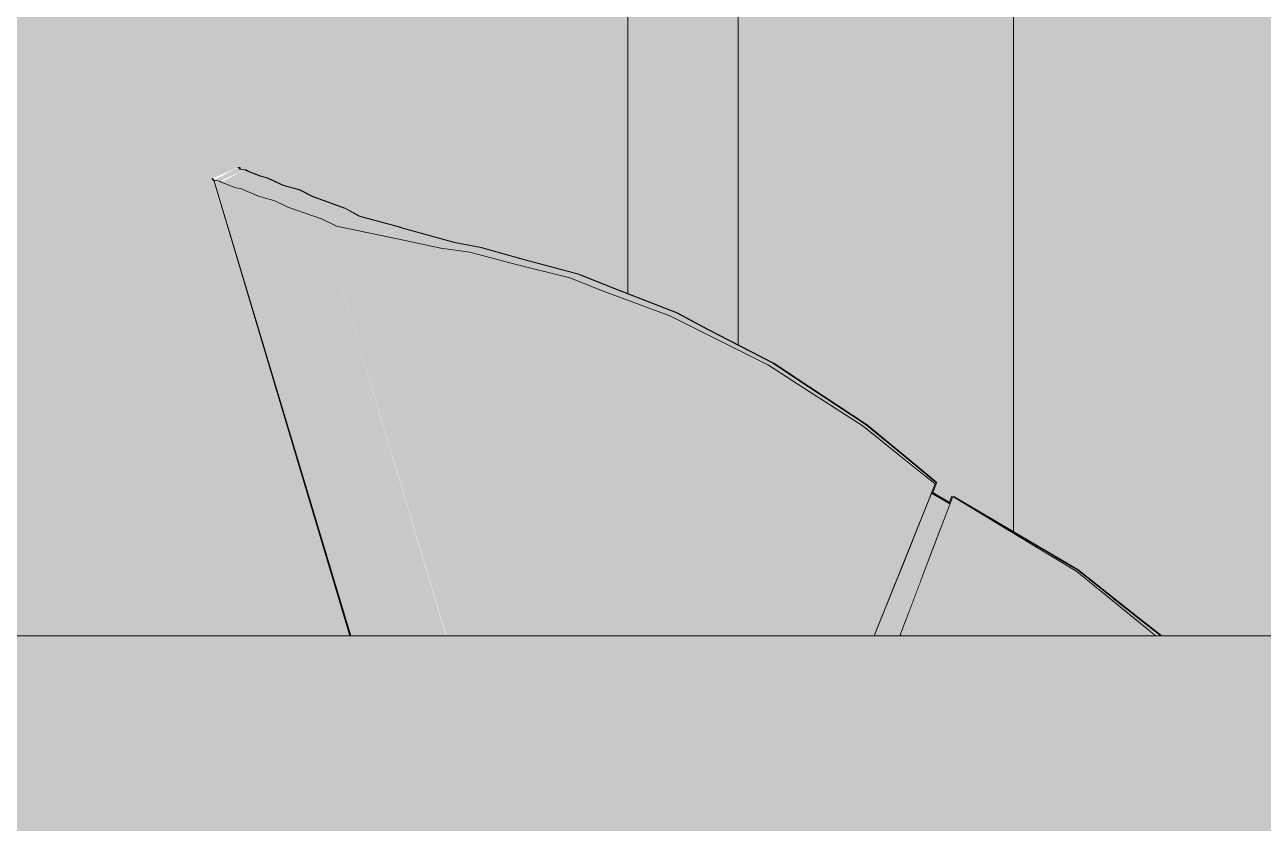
# Model space of a CAD drawing. Header units: centimetres. Extents: x -4381 to 5639, y -3920 to 4826.
# Drawn here: x 26.1433 to 26.5926, y 32.7357 to 33.0253 of the extents above; entities that cross this region are included whole.
import ezdxf
from ezdxf.xclip import XClip

# ---------------------------------------------------------------- set-up
doc = ezdxf.new("R2010")
doc.units = ezdxf.units.CM
doc.header["$MEASUREMENT"] = 0
doc.header["$XCLIPFRAME"] = 0
doc.set_wipeout_variables(frame=1)
doc.linetypes.add('Wipeout_Contour', pattern=[100, 0, -100])
for name, color, linetype in [('01- MOBILIER', 7, 'Continuous'), ('Drawing & Figure', 7, 'Continuous'), ('Structural - Bearing', 7, 'Continuous')]:
    doc.layers.add(name, color=color, linetype=linetype)
for name, color, linetype, lineweight in [('01- MOBILIER_Pen_No__101', 252, 'Continuous', 5), ('01- MOBILIER_Pen_No__18', 9, 'Continuous', 5), ('01- MOBILIER_Pen_No__2', 8, 'Continuous', 5), ('01- MOBILIER_Pen_No__7', 7, 'Continuous', 5), ('Structural - Bearing_Pen_No__7', 7, 'Continuous', 5)]:
    doc.layers.add(name, color=color, linetype=linetype, lineweight=lineweight)
for name, color, linetype, lineweight, true_color in [('01- MOBILIER_Pen_No__102', 7, 'Continuous', 5, 0xcccccc), ('01- MOBILIER_Pen_No__112', 7, 'Continuous', 5, 0xd5aaaa), ('01- MOBILIER_Pen_No__160', 7, 'Continuous', 5, 0xdae3bb), ('01- MOBILIER_Pen_No__178', 7, 'Continuous', 5, 0xbda888), ('01- MOBILIER_Pen_No__180', 7, 'Continuous', 5, 0xe2e3c6), ('01- MOBILIER_Pen_No__184', 7, 'Continuous', 5, 0xc5d295), ('01- MOBILIER_Pen_No__186', 7, 'Continuous', 5, 0xe8e8e8), ('Structural - Bearing_Pen_No__102', 7, 'Continuous', 5, 0xcccccc)]:
    doc.layers.add(name, color=color, linetype=linetype, lineweight=lineweight, true_color=true_color)

# ---------------------------------------------------------------- blocks, each defined once
blk = doc.blocks.new('Drawing_8_8', base_point=(-322.57542, 32.20361))
at = {"color": 254, "linetype": 'Wipeout_Contour', "lineweight": 0, "ltscale": 126.377627}
blk.add_wipeout([(26.22094, 32.97361), (26.21188, 32.96889), (26.22114, 32.97297)], dxfattribs=at).dxf.layer = '01- MOBILIER'
at = {"color": 254, "linetype": 'Wipeout_Contour', "lineweight": 0, "ltscale": 127.05575}
blk.add_wipeout([(26.231, 32.9698), (26.23703, 32.96701), (26.23106, 32.96994)], dxfattribs=at).dxf.layer = '01- MOBILIER'
at = {"color": 254, "linetype": 'Wipeout_Contour', "lineweight": 0, "ltscale": 125.735143}
blk.add_wipeout([(26.25957, 32.95876), (26.24794, 32.96297), (26.25921, 32.95876)], dxfattribs=at).dxf.layer = '01- MOBILIER'
at = {"color": 254, "linetype": 'Wipeout_Contour', "lineweight": 0, "ltscale": 125.848208}
blk.add_wipeout([(26.35671, 32.92984), (26.34444, 32.93479), (26.35635, 32.92984)], dxfattribs=at).dxf.layer = '01- MOBILIER'
at = {"color": 254, "linetype": 'Wipeout_Contour', "lineweight": 0, "ltscale": 125.940348}
blk.add_wipeout([(26.5558, 32.80361), (26.54762, 32.81004), (26.55544, 32.80361)], dxfattribs=at).dxf.layer = '01- MOBILIER'
at = {"layer": '01- MOBILIER', "linetype": 'Continuous', "lineweight": 0, "ltscale": 10, "true_color": 0xffffff}
for points in [[(26.35671, 32.92984), (26.34444, 32.93479), (26.35635, 32.92984)], [(26.5558, 32.80361), (26.54762, 32.81004), (26.55544, 32.80361)]]:
    blk.add_hatch(color=7, dxfattribs=at).paths.add_polyline_path(points)
at = {"layer": '01- MOBILIER_Pen_No__160', "linetype": 'Continuous', "ltscale": 10}
for points in [[(26.22094, 32.97361), (26.21169, 32.96954)], [(26.22094, 32.97361), (26.21188, 32.96889), (26.22114, 32.97297)]]:
    blk.add_hatch(color=256, dxfattribs=at).paths.add_polyline_path(points)
at = {"layer": '01- MOBILIER_Pen_No__180', "linetype": 'Continuous', "ltscale": 10}
for points in [[(26.231, 32.9698), (26.23703, 32.96701), (26.23106, 32.96994)], [(26.25957, 32.95876), (26.24794, 32.96297), (26.25921, 32.95876)]]:
    blk.add_hatch(color=256, dxfattribs=at).paths.add_polyline_path(points)
at = {"color": 254, "linetype": 'Wipeout_Contour', "lineweight": 0, "ltscale": 126.55849}
blk.add_wipeout([(26.22114, 32.97297), (26.21406, 32.96859), (26.22328, 32.97265)], dxfattribs=at).dxf.layer = '01- MOBILIER'
at = {"color": 254, "linetype": 'Wipeout_Contour', "lineweight": 0, "ltscale": 127.072694}
blk.add_wipeout([(26.25964, 32.95866), (26.26449, 32.95581), (26.25972, 32.95882)], dxfattribs=at).dxf.layer = '01- MOBILIER'
at = {"color": 254, "linetype": 'Wipeout_Contour', "lineweight": 0, "ltscale": 127.142749}
blk.add_wipeout([(26.35671, 32.92984), (26.35823, 32.92911), (26.37968, 32.9208)], dxfattribs=at).dxf.layer = '01- MOBILIER'
at = {"color": 254, "linetype": 'Wipeout_Contour', "lineweight": 0, "ltscale": 126.420308}
blk.add_wipeout([(26.54762, 32.81004), (26.5253, 32.82773), (26.53935, 32.81631)], dxfattribs=at).dxf.layer = '01- MOBILIER'
at = {"layer": '01- MOBILIER', "linetype": 'Continuous', "lineweight": 0, "ltscale": 10, "true_color": 0xffffff}
for points in [[(26.35671, 32.92984), (26.35823, 32.92911), (26.37968, 32.9208)], [(26.54762, 32.81004), (26.5253, 32.82773), (26.53935, 32.81631)]]:
    blk.add_hatch(color=7, dxfattribs=at).paths.add_polyline_path(points)
at = {"layer": '01- MOBILIER_Pen_No__160', "linetype": 'Continuous', "ltscale": 10}
blk.add_hatch(color=256, dxfattribs=at).paths.add_polyline_path([(26.22114, 32.97297), (26.21406, 32.96859), (26.22328, 32.97265)])
at = {"layer": '01- MOBILIER_Pen_No__186', "linetype": 'Continuous', "ltscale": 10}
blk.add_hatch(color=256, dxfattribs=at).paths.add_polyline_path([(26.25964, 32.95866), (26.26449, 32.95581), (26.25972, 32.95882)])
at = {"color": 254, "linetype": 'Wipeout_Contour', "lineweight": 0, "ltscale": 126.20903}
blk.add_wipeout([(26.22114, 32.97297), (26.21188, 32.96889), (26.21406, 32.96859)], dxfattribs=at).dxf.layer = '01- MOBILIER'
at = {"color": 254, "linetype": 'Wipeout_Contour', "lineweight": 0, "ltscale": 168.639091}
blk.add_wipeout([(26.39114, 32.91492), (26.38004, 32.9208), (26.38088, 32.92016), (26.39078, 32.91492)], dxfattribs=at).dxf.layer = '01- MOBILIER'
at = {"color": 254, "linetype": 'Wipeout_Contour', "lineweight": 0, "ltscale": 126.487311}
blk.add_wipeout([(26.5253, 32.82773), (26.50887, 32.83736), (26.51833, 32.83161)], dxfattribs=at).dxf.layer = '01- MOBILIER'
at = {"color": 254, "linetype": 'Wipeout_Contour', "lineweight": 0, "ltscale": 125.939449}
blk.add_wipeout([(26.54762, 32.81004), (26.53935, 32.81631), (26.54726, 32.81004)], dxfattribs=at).dxf.layer = '01- MOBILIER'
at = {"layer": '01- MOBILIER', "linetype": 'Continuous', "lineweight": 0, "ltscale": 10, "true_color": 0xffffff}
for points in [[(26.39114, 32.91492), (26.38004, 32.9208), (26.38088, 32.92016), (26.39078, 32.91492)], [(26.54762, 32.81004), (26.53935, 32.81631), (26.54726, 32.81004)]]:
    blk.add_hatch(color=7, dxfattribs=at).paths.add_polyline_path(points)
at = {"layer": '01- MOBILIER_Pen_No__160', "linetype": 'Continuous', "ltscale": 10}
blk.add_hatch(color=256, dxfattribs=at).paths.add_polyline_path([(26.22114, 32.97297), (26.21188, 32.96889), (26.21406, 32.96859)])
at = {"layer": '01- MOBILIER_Pen_No__186', "linetype": 'Continuous', "ltscale": 10}
blk.add_hatch(color=256, dxfattribs=at).paths.add_polyline_path([(26.5253, 32.82773), (26.50887, 32.83736), (26.51833, 32.83161)])
at = {"color": 254, "linetype": 'Wipeout_Contour', "lineweight": 0, "ltscale": 126.433927}
blk.add_wipeout([(26.22328, 32.97265), (26.2145, 32.96819), (26.22371, 32.97225)], dxfattribs=at).dxf.layer = '01- MOBILIER'
at = {"color": 254, "linetype": 'Wipeout_Contour', "lineweight": 0, "ltscale": 127.106688}
blk.add_wipeout([(26.39114, 32.91492), (26.39378, 32.91337), (26.41471, 32.90255)], dxfattribs=at).dxf.layer = '01- MOBILIER'
at = {"color": 254, "linetype": 'Wipeout_Contour', "lineweight": 0, "ltscale": 168.197242}
blk.add_wipeout([(26.50887, 32.83736), (26.48029, 32.85416), (26.49251, 32.84677), (26.50851, 32.83736)], dxfattribs=at).dxf.layer = '01- MOBILIER'
at = {"color": 254, "linetype": 'Wipeout_Contour', "lineweight": 0, "ltscale": 168.727273}
blk.add_wipeout([(26.54726, 32.81004), (26.54735, 32.8087), (26.55442, 32.80361), (26.55544, 32.80361)], dxfattribs=at).dxf.layer = '01- MOBILIER'
at = {"layer": '01- MOBILIER', "linetype": 'Continuous', "lineweight": 0, "ltscale": 10, "true_color": 0xffffff}
for points in [[(26.39114, 32.91492), (26.39378, 32.91337), (26.41471, 32.90255)], [(26.54726, 32.81004), (26.52494, 32.82773)], [(26.54726, 32.81004), (26.54735, 32.8087), (26.55442, 32.80361), (26.55544, 32.80361)], [(26.54735, 32.8087), (26.55365, 32.80361)]]:
    blk.add_hatch(color=7, dxfattribs=at).paths.add_polyline_path(points)
at = {"layer": '01- MOBILIER_Pen_No__160', "linetype": 'Continuous', "ltscale": 10}
for points in [[(26.22328, 32.97265), (26.21406, 32.96859)], [(26.22328, 32.97265), (26.2145, 32.96819), (26.22371, 32.97225)], [(26.48029, 32.85416), (26.49251, 32.84677)]]:
    blk.add_hatch(color=256, dxfattribs=at).paths.add_polyline_path(points)
at = {"layer": '01- MOBILIER_Pen_No__186', "linetype": 'Continuous', "ltscale": 10}
for points in [[(26.47275, 32.85564), (26.47899, 32.85174)], [(26.50887, 32.83736), (26.48029, 32.85416), (26.49251, 32.84677), (26.50851, 32.83736)]]:
    blk.add_hatch(color=256, dxfattribs=at).paths.add_polyline_path(points)
at = {"color": 254, "linetype": 'Wipeout_Contour', "lineweight": 0, "ltscale": 126.570164}
blk.add_wipeout([(26.22371, 32.97225), (26.21992, 32.96618), (26.22904, 32.9702)], dxfattribs=at).dxf.layer = '01- MOBILIER'
at = {"color": 254, "linetype": 'Wipeout_Contour', "lineweight": 0, "ltscale": 168.580411}
blk.add_wipeout([(26.42795, 32.89394), (26.41507, 32.90255), (26.41685, 32.90112), (26.42759, 32.89394)], dxfattribs=at).dxf.layer = '01- MOBILIER'
at = {"color": 254, "linetype": 'Wipeout_Contour', "lineweight": 0, "ltscale": 125.970334}
blk.add_wipeout([(26.54726, 32.81004), (26.525, 32.82691), (26.54735, 32.8087)], dxfattribs=at).dxf.layer = '01- MOBILIER'
at = {"layer": '01- MOBILIER', "linetype": 'Continuous', "lineweight": 0, "ltscale": 10, "true_color": 0xffffff}
for points in [[(26.42795, 32.89394), (26.41507, 32.90255), (26.41685, 32.90112), (26.42759, 32.89394)], [(26.54726, 32.81004), (26.525, 32.82691), (26.54735, 32.8087)]]:
    blk.add_hatch(color=7, dxfattribs=at).paths.add_polyline_path(points)
at = {"layer": '01- MOBILIER_Pen_No__160', "linetype": 'Continuous', "ltscale": 10}
blk.add_hatch(color=256, dxfattribs=at).paths.add_polyline_path([(26.22371, 32.97225), (26.21992, 32.96618), (26.22904, 32.9702)])
at = {"layer": '01- MOBILIER_Pen_No__186', "linetype": 'Continuous', "ltscale": 10}
blk.add_hatch(color=256, dxfattribs=at).paths.add_polyline_path([(26.52494, 32.82773), (26.50851, 32.83736)])
at = {"color": 254, "linetype": 'Wipeout_Contour', "lineweight": 0, "ltscale": 126.193598}
blk.add_wipeout([(26.22371, 32.97225), (26.2145, 32.96819), (26.21992, 32.96618)], dxfattribs=at).dxf.layer = '01- MOBILIER'
at = {"color": 254, "linetype": 'Wipeout_Contour', "lineweight": 0, "ltscale": 126.990287}
blk.add_wipeout([(26.42795, 32.89394), (26.4322, 32.89089), (26.44852, 32.88013)], dxfattribs=at).dxf.layer = '01- MOBILIER'
at = {"color": 254, "linetype": 'Wipeout_Contour', "lineweight": 0, "ltscale": 125.973888}
blk.add_wipeout([(26.52494, 32.82773), (26.50855, 32.83684), (26.525, 32.82691)], dxfattribs=at).dxf.layer = '01- MOBILIER'
at = {"color": 254, "linetype": 'Wipeout_Contour', "lineweight": 0, "ltscale": 125.957646}
blk.add_wipeout([(26.49932, 32.80361), (26.55365, 32.80361), (26.54735, 32.8087)], dxfattribs=at).dxf.layer = '01- MOBILIER'
at = {"layer": '01- MOBILIER', "linetype": 'Continuous', "lineweight": 0, "ltscale": 10, "true_color": 0xffffff}
for points in [[(26.42795, 32.89394), (26.4322, 32.89089), (26.44852, 32.88013)], [(26.52494, 32.82773), (26.50855, 32.83684), (26.525, 32.82691)]]:
    blk.add_hatch(color=7, dxfattribs=at).paths.add_polyline_path(points)
at = {"layer": '01- MOBILIER_Pen_No__160', "linetype": 'Continuous', "ltscale": 10}
blk.add_hatch(color=256, dxfattribs=at).paths.add_polyline_path([(26.22371, 32.97225), (26.2145, 32.96819), (26.21992, 32.96618)])
at = {"layer": '01- MOBILIER_Pen_No__184', "linetype": 'Continuous', "ltscale": 10}
blk.add_hatch(color=256, dxfattribs=at).paths.add_polyline_path([(26.49932, 32.80361), (26.55365, 32.80361), (26.54735, 32.8087)])
at = {"color": 254, "linetype": 'Wipeout_Contour', "lineweight": 0, "ltscale": 126.54614}
blk.add_wipeout([(26.22904, 32.9702), (26.22161, 32.96594), (26.2307, 32.96994)], dxfattribs=at).dxf.layer = '01- MOBILIER'
at = {"color": 254, "linetype": 'Wipeout_Contour', "lineweight": 0, "ltscale": 126.811217}
blk.add_wipeout([(26.44888, 32.88013), (26.45508, 32.87471), (26.46726, 32.86465)], dxfattribs=at).dxf.layer = '01- MOBILIER'
at = {"color": 254, "linetype": 'Wipeout_Contour', "lineweight": 0, "ltscale": 125.921639}
blk.add_wipeout([(26.50851, 32.83736), (26.47993, 32.85416), (26.50855, 32.83684)], dxfattribs=at).dxf.layer = '01- MOBILIER'
at = {"layer": '01- MOBILIER', "linetype": 'Continuous', "lineweight": 0, "ltscale": 10, "true_color": 0xffffff}
blk.add_hatch(color=7, dxfattribs=at).paths.add_polyline_path([(26.44888, 32.88013), (26.45508, 32.87471), (26.46726, 32.86465)])
at = {"layer": '01- MOBILIER_Pen_No__160', "linetype": 'Continuous', "ltscale": 10}
blk.add_hatch(color=256, dxfattribs=at).paths.add_polyline_path([(26.22904, 32.9702), (26.22161, 32.96594), (26.2307, 32.96994)])
at = {"layer": '01- MOBILIER_Pen_No__186', "linetype": 'Continuous', "ltscale": 10}
blk.add_hatch(color=256, dxfattribs=at).paths.add_polyline_path([(26.50851, 32.83736), (26.47993, 32.85416), (26.50855, 32.83684)])
at = {"color": 254, "linetype": 'Wipeout_Contour', "lineweight": 0, "ltscale": 126.239743}
blk.add_wipeout([(26.22904, 32.9702), (26.21992, 32.96618), (26.22161, 32.96594)], dxfattribs=at).dxf.layer = '01- MOBILIER'
at = {"color": 254, "linetype": 'Wipeout_Contour', "lineweight": 0, "ltscale": 125.992578}
blk.add_wipeout([(26.47421, 32.85926), (26.46763, 32.86465), (26.47352, 32.85952)], dxfattribs=at).dxf.layer = '01- MOBILIER'
at = {"layer": '01- MOBILIER_Pen_No__160', "linetype": 'Continuous', "ltscale": 10}
for points in [[(26.22904, 32.9702), (26.21992, 32.96618), (26.22161, 32.96594)], [(26.47239, 32.85564), (26.47399, 32.85872)]]:
    blk.add_hatch(color=256, dxfattribs=at).paths.add_polyline_path(points)
at = {"layer": '01- MOBILIER_Pen_No__186', "linetype": 'Continuous', "ltscale": 10}
blk.add_hatch(color=256, dxfattribs=at).paths.add_polyline_path([(26.47421, 32.85926), (26.46763, 32.86465), (26.47352, 32.85952)])
at = {"color": 254, "linetype": 'Wipeout_Contour', "lineweight": 0, "ltscale": 126.583837}
blk.add_wipeout([(26.2307, 32.96994), (26.22805, 32.96306), (26.23703, 32.96701)], dxfattribs=at).dxf.layer = '01- MOBILIER'
at = {"layer": '01- MOBILIER_Pen_No__180', "linetype": 'Continuous', "ltscale": 10}
blk.add_hatch(color=256, dxfattribs=at).paths.add_polyline_path([(26.2307, 32.96994), (26.22805, 32.96306), (26.23703, 32.96701)])
at = {"color": 254, "linetype": 'Wipeout_Contour', "lineweight": 0, "ltscale": 126.193591}
blk.add_wipeout([(26.2307, 32.96994), (26.22161, 32.96594), (26.22805, 32.96306)], dxfattribs=at).dxf.layer = '01- MOBILIER'
at = {"color": 254, "linetype": 'Wipeout_Contour', "lineweight": 0, "ltscale": 126.660782}
blk.add_wipeout([(26.23703, 32.96701), (26.23396, 32.96146), (26.24284, 32.96537)], dxfattribs=at).dxf.layer = '01- MOBILIER'
at = {"layer": '01- MOBILIER_Pen_No__180', "linetype": 'Continuous', "ltscale": 10}
for points in [[(26.2307, 32.96994), (26.22161, 32.96594), (26.22805, 32.96306)], [(26.23703, 32.96701), (26.23396, 32.96146), (26.24284, 32.96537)]]:
    blk.add_hatch(color=256, dxfattribs=at).paths.add_polyline_path(points)
at = {"color": 254, "linetype": 'Wipeout_Contour', "lineweight": 0, "ltscale": 126.129683}
blk.add_wipeout([(26.23703, 32.96701), (26.22805, 32.96306), (26.23396, 32.96146)], dxfattribs=at).dxf.layer = '01- MOBILIER'
at = {"layer": '01- MOBILIER_Pen_No__180', "linetype": 'Continuous', "ltscale": 10}
blk.add_hatch(color=256, dxfattribs=at).paths.add_polyline_path([(26.23703, 32.96701), (26.22805, 32.96306), (26.23396, 32.96146)])
at = {"color": 254, "linetype": 'Wipeout_Contour', "lineweight": 0, "ltscale": 126.524975}
blk.add_wipeout([(26.24284, 32.96537), (26.23877, 32.95909), (26.24757, 32.96297)], dxfattribs=at).dxf.layer = '01- MOBILIER'
at = {"layer": '01- MOBILIER_Pen_No__180', "linetype": 'Continuous', "ltscale": 10}
blk.add_hatch(color=256, dxfattribs=at).paths.add_polyline_path([(26.24284, 32.96537), (26.23877, 32.95909), (26.24757, 32.96297)])
at = {"color": 254, "linetype": 'Wipeout_Contour', "lineweight": 0, "ltscale": 126.27772}
blk.add_wipeout([(26.24284, 32.96537), (26.23396, 32.96146), (26.23877, 32.95909)], dxfattribs=at).dxf.layer = '01- MOBILIER'
at = {"color": 254, "linetype": 'Wipeout_Contour', "lineweight": 0, "ltscale": 126.542899}
blk.add_wipeout([(26.24757, 32.96297), (26.2506, 32.95497), (26.25921, 32.95876)], dxfattribs=at).dxf.layer = '01- MOBILIER'
at = {"layer": '01- MOBILIER_Pen_No__180', "linetype": 'Continuous', "ltscale": 10}
for points in [[(26.24284, 32.96537), (26.23396, 32.96146), (26.23877, 32.95909)], [(26.24757, 32.96297), (26.2506, 32.95497), (26.25921, 32.95876)]]:
    blk.add_hatch(color=256, dxfattribs=at).paths.add_polyline_path(points)
at = {"color": 254, "linetype": 'Wipeout_Contour', "lineweight": 0, "ltscale": 126.26149}
blk.add_wipeout([(26.24757, 32.96297), (26.23877, 32.95909), (26.2506, 32.95497)], dxfattribs=at).dxf.layer = '01- MOBILIER'
at = {"layer": '01- MOBILIER_Pen_No__180', "linetype": 'Continuous', "ltscale": 10}
blk.add_hatch(color=256, dxfattribs=at).paths.add_polyline_path([(26.24757, 32.96297), (26.23877, 32.95909), (26.2506, 32.95497)])
at = {"color": 254, "linetype": 'Wipeout_Contour', "lineweight": 0, "ltscale": 127.007572}
blk.add_wipeout([(26.2506, 32.95497), (26.29613, 32.80361), (26.25075, 32.95503)], dxfattribs=at).dxf.layer = '01- MOBILIER'
at = {"layer": '01- MOBILIER_Pen_No__180', "linetype": 'Continuous', "ltscale": 10}
blk.add_hatch(color=256, dxfattribs=at).paths.add_polyline_path([(26.2506, 32.95497), (26.29613, 32.80361), (26.25075, 32.95503)])
at = {"color": 254, "linetype": 'Wipeout_Contour', "lineweight": 0, "ltscale": 168.276468}
blk.add_wipeout([(26.21188, 32.96889), (26.2616, 32.80361), (26.26401, 32.80361), (26.2145, 32.96819)], dxfattribs=at).dxf.layer = '01- MOBILIER'
at = {"layer": '01- MOBILIER_Pen_No__178', "linetype": 'Continuous', "ltscale": 10}
blk.add_hatch(color=256, dxfattribs=at).paths.add_polyline_path([(26.21188, 32.96889), (26.2616, 32.80361), (26.26401, 32.80361), (26.2145, 32.96819)])
at = {"color": 254, "linetype": 'Wipeout_Contour', "lineweight": 0, "ltscale": 168.273059}
blk.add_wipeout([(26.21992, 32.96618), (26.2145, 32.96819), (26.26401, 32.80361), (26.26882, 32.80361)], dxfattribs=at).dxf.layer = '01- MOBILIER'
at = {"layer": '01- MOBILIER_Pen_No__178', "linetype": 'Continuous', "ltscale": 10}
blk.add_hatch(color=256, dxfattribs=at).paths.add_polyline_path([(26.21992, 32.96618), (26.2145, 32.96819), (26.26401, 32.80361), (26.26882, 32.80361)])
at = {"color": 254, "linetype": 'Wipeout_Contour', "lineweight": 0, "ltscale": 126.398549}
blk.add_wipeout([(26.21131, 32.96954), (26.21848, 32.97253), (26.22056, 32.97361)], dxfattribs=at).dxf.layer = '01- MOBILIER'
at = {"color": 254, "linetype": 'Wipeout_Contour', "lineweight": 0, "ltscale": 211.08134}
blk.add_wipeout([(26.21992, 32.96618), (26.26882, 32.80361), (26.27601, 32.80361), (26.22805, 32.96306), (26.22161, 32.96594)], dxfattribs=at).dxf.layer = '01- MOBILIER'
at = {"layer": '01- MOBILIER_Pen_No__160', "linetype": 'Continuous', "ltscale": 10}
blk.add_hatch(color=256, dxfattribs=at).paths.add_polyline_path([(26.21131, 32.96954), (26.21848, 32.97253), (26.22056, 32.97361)])
at = {"layer": '01- MOBILIER_Pen_No__178', "linetype": 'Continuous', "ltscale": 10}
blk.add_hatch(color=256, dxfattribs=at).paths.add_polyline_path([(26.21992, 32.96618), (26.26882, 32.80361), (26.27601, 32.80361), (26.22805, 32.96306), (26.22161, 32.96594)])
at = {"color": 254, "linetype": 'Wipeout_Contour', "lineweight": 0, "ltscale": 211.043226}
blk.add_wipeout([(26.22805, 32.96306), (26.27601, 32.80361), (26.28554, 32.80361), (26.23877, 32.95909), (26.23396, 32.96146)], dxfattribs=at).dxf.layer = '01- MOBILIER'
at = {"layer": '01- MOBILIER_Pen_No__178', "linetype": 'Continuous', "ltscale": 10}
blk.add_hatch(color=256, dxfattribs=at).paths.add_polyline_path([(26.22805, 32.96306), (26.27601, 32.80361), (26.28554, 32.80361), (26.23877, 32.95909), (26.23396, 32.96146)])
at = {"color": 254, "linetype": 'Wipeout_Contour', "lineweight": 0, "ltscale": 168.304015}
blk.add_wipeout([(26.2506, 32.95497), (26.23877, 32.95909), (26.28554, 32.80361), (26.29613, 32.80361)], dxfattribs=at).dxf.layer = '01- MOBILIER'
at = {"layer": '01- MOBILIER_Pen_No__101', "linetype": 'Continuous', "ltscale": 10}
blk.add_hatch(color=256, dxfattribs=at).paths.add_polyline_path([(26.2506, 32.95497), (26.23877, 32.95909), (26.28554, 32.80361), (26.29613, 32.80361)])
at = {"color": 254, "linetype": 'Wipeout_Contour', "lineweight": 0, "ltscale": 126.538999}
blk.add_wipeout([(26.25936, 32.95882), (26.25633, 32.95222), (26.26449, 32.95581)], dxfattribs=at).dxf.layer = '01- MOBILIER'
at = {"layer": '01- MOBILIER_Pen_No__186', "linetype": 'Continuous', "ltscale": 10}
blk.add_hatch(color=256, dxfattribs=at).paths.add_polyline_path([(26.25936, 32.95882), (26.25633, 32.95222), (26.26449, 32.95581)])
at = {"color": 254, "linetype": 'Wipeout_Contour', "lineweight": 0, "ltscale": 126.265118}
blk.add_wipeout([(26.25936, 32.95882), (26.25075, 32.95503), (26.25633, 32.95222)], dxfattribs=at).dxf.layer = '01- MOBILIER'
at = {"color": 254, "linetype": 'Wipeout_Contour', "lineweight": 0, "ltscale": 126.34763}
blk.add_wipeout([(26.26449, 32.95581), (26.27255, 32.94889), (26.27927, 32.95185)], dxfattribs=at).dxf.layer = '01- MOBILIER'
at = {"layer": '01- MOBILIER_Pen_No__186', "linetype": 'Continuous', "ltscale": 10}
for points in [[(26.25936, 32.95882), (26.25075, 32.95503), (26.25633, 32.95222)], [(26.26449, 32.95581), (26.27255, 32.94889), (26.27927, 32.95185)]]:
    blk.add_hatch(color=256, dxfattribs=at).paths.add_polyline_path(points)
at = {"color": 254, "linetype": 'Wipeout_Contour', "lineweight": 0, "ltscale": 126.402566}
blk.add_wipeout([(26.26449, 32.95581), (26.25633, 32.95222), (26.27255, 32.94889)], dxfattribs=at).dxf.layer = '01- MOBILIER'
at = {"color": 254, "linetype": 'Wipeout_Contour', "lineweight": 0, "ltscale": 126.123662}
blk.add_wipeout([(26.2794, 32.95179), (26.29424, 32.94424), (26.29904, 32.94635)], dxfattribs=at).dxf.layer = '01- MOBILIER'
at = {"layer": '01- MOBILIER_Pen_No__186', "linetype": 'Continuous', "ltscale": 10}
for points in [[(26.26449, 32.95581), (26.25633, 32.95222), (26.27255, 32.94889)], [(26.2794, 32.95179), (26.29424, 32.94424), (26.29904, 32.94635)]]:
    blk.add_hatch(color=256, dxfattribs=at).paths.add_polyline_path(points)
at = {"color": 254, "linetype": 'Wipeout_Contour', "lineweight": 0, "ltscale": 126.644328}
blk.add_wipeout([(26.2794, 32.95179), (26.27269, 32.94884), (26.29424, 32.94424)], dxfattribs=at).dxf.layer = '01- MOBILIER'
at = {"color": 254, "linetype": 'Wipeout_Contour', "lineweight": 0, "ltscale": 126.400962}
blk.add_wipeout([(26.29904, 32.94635), (26.30475, 32.94285), (26.30859, 32.94455)], dxfattribs=at).dxf.layer = '01- MOBILIER'
at = {"layer": '01- MOBILIER_Pen_No__186', "linetype": 'Continuous', "ltscale": 10}
for points in [[(26.2794, 32.95179), (26.27269, 32.94884), (26.29424, 32.94424)], [(26.29904, 32.94635), (26.30475, 32.94285), (26.30859, 32.94455)]]:
    blk.add_hatch(color=256, dxfattribs=at).paths.add_polyline_path(points)
at = {"color": 254, "linetype": 'Wipeout_Contour', "lineweight": 0, "ltscale": 126.412585}
blk.add_wipeout([(26.29904, 32.94635), (26.29424, 32.94424), (26.30475, 32.94285)], dxfattribs=at).dxf.layer = '01- MOBILIER'
at = {"layer": '01- MOBILIER_Pen_No__186', "linetype": 'Continuous', "ltscale": 10}
blk.add_hatch(color=256, dxfattribs=at).paths.add_polyline_path([(26.29904, 32.94635), (26.29424, 32.94424), (26.30475, 32.94285)])
at = {"color": 254, "linetype": 'Wipeout_Contour', "lineweight": 0, "ltscale": 168.328844}
blk.add_wipeout([(26.25075, 32.95503), (26.2963, 32.80361), (26.30104, 32.80361), (26.25633, 32.95222)], dxfattribs=at).dxf.layer = '01- MOBILIER'
at = {"layer": '01- MOBILIER_Pen_No__101', "linetype": 'Continuous', "ltscale": 10}
blk.add_hatch(color=256, dxfattribs=at).paths.add_polyline_path([(26.25075, 32.95503), (26.2963, 32.80361), (26.30104, 32.80361), (26.25633, 32.95222)])
at = {"color": 254, "linetype": 'Wipeout_Contour', "lineweight": 0, "ltscale": 168.346922}
blk.add_wipeout([(26.25633, 32.95222), (26.30104, 32.80361), (26.31638, 32.80361), (26.27269, 32.94884)], dxfattribs=at).dxf.layer = '01- MOBILIER'
at = {"layer": '01- MOBILIER_Pen_No__178', "linetype": 'Continuous', "ltscale": 10}
blk.add_hatch(color=256, dxfattribs=at).paths.add_polyline_path([(26.2119, 32.96884), (26.26122, 32.80361)])
at = {"layer": '01- MOBILIER_Pen_No__2', "linetype": 'Continuous', "ltscale": 10}
blk.add_hatch(color=256, dxfattribs=at).paths.add_polyline_path([(26.25633, 32.95222), (26.30104, 32.80361), (26.31638, 32.80361), (26.27269, 32.94884)])
at = {"color": 254, "linetype": 'Wipeout_Contour', "lineweight": 0, "ltscale": 168.376806}
blk.add_wipeout([(26.27269, 32.94884), (26.31638, 32.80361), (26.33655, 32.80361), (26.29424, 32.94424)], dxfattribs=at).dxf.layer = '01- MOBILIER'
at = {"layer": '01- MOBILIER_Pen_No__2', "linetype": 'Continuous', "ltscale": 10}
blk.add_hatch(color=256, dxfattribs=at).paths.add_polyline_path([(26.27269, 32.94884), (26.31638, 32.80361), (26.33655, 32.80361), (26.29424, 32.94424)])
at = {"color": 254, "linetype": 'Wipeout_Contour', "lineweight": 0, "ltscale": 168.436438}
blk.add_wipeout([(26.29424, 32.94424), (26.33655, 32.80361), (26.34664, 32.80361), (26.30475, 32.94285)], dxfattribs=at).dxf.layer = '01- MOBILIER'
at = {"layer": '01- MOBILIER_Pen_No__178', "linetype": 'Continuous', "ltscale": 10}
blk.add_hatch(color=256, dxfattribs=at).paths.add_polyline_path([(26.29424, 32.94424), (26.33655, 32.80361), (26.34664, 32.80361), (26.30475, 32.94285)])
at = {"color": 254, "linetype": 'Wipeout_Contour', "lineweight": 0, "ltscale": 126.132116}
blk.add_wipeout([(26.3086, 32.94455), (26.32055, 32.93859), (26.32406, 32.94013)], dxfattribs=at).dxf.layer = '01- MOBILIER'
at = {"layer": '01- MOBILIER', "linetype": 'Continuous', "lineweight": 0, "ltscale": 10, "true_color": 0xffffff}
blk.add_hatch(color=7, dxfattribs=at).paths.add_polyline_path([(26.3086, 32.94455), (26.32055, 32.93859), (26.32406, 32.94013)])
at = {"color": 254, "linetype": 'Wipeout_Contour', "lineweight": 0, "ltscale": 126.809968}
blk.add_wipeout([(26.3086, 32.94455), (26.30476, 32.94286), (26.32055, 32.93859)], dxfattribs=at).dxf.layer = '01- MOBILIER'
at = {"color": 254, "linetype": 'Wipeout_Contour', "lineweight": 0, "ltscale": 126.064958}
blk.add_wipeout([(26.32406, 32.94013), (26.341, 32.93344), (26.34407, 32.93479)], dxfattribs=at).dxf.layer = '01- MOBILIER'
at = {"layer": '01- MOBILIER', "linetype": 'Continuous', "lineweight": 0, "ltscale": 10, "true_color": 0xffffff}
for points in [[(26.3086, 32.94455), (26.30476, 32.94286), (26.32055, 32.93859)], [(26.32406, 32.94013), (26.341, 32.93344), (26.34407, 32.93479)]]:
    blk.add_hatch(color=7, dxfattribs=at).paths.add_polyline_path(points)
at = {"color": 254, "linetype": 'Wipeout_Contour', "lineweight": 0, "ltscale": 126.917236}
blk.add_wipeout([(26.32406, 32.94013), (26.32055, 32.93859), (26.341, 32.93344)], dxfattribs=at).dxf.layer = '01- MOBILIER'
at = {"color": 254, "linetype": 'Wipeout_Contour', "lineweight": 0, "ltscale": 126.1276}
blk.add_wipeout([(26.34407, 32.93479), (26.35352, 32.92859), (26.35635, 32.92984)], dxfattribs=at).dxf.layer = '01- MOBILIER'
at = {"layer": '01- MOBILIER', "linetype": 'Continuous', "lineweight": 0, "ltscale": 10, "true_color": 0xffffff}
for points in [[(26.32406, 32.94013), (26.32055, 32.93859), (26.341, 32.93344)], [(26.34407, 32.93479), (26.35352, 32.92859), (26.35635, 32.92984)]]:
    blk.add_hatch(color=7, dxfattribs=at).paths.add_polyline_path(points)
at = {"color": 254, "linetype": 'Wipeout_Contour', "lineweight": 0, "ltscale": 126.901643}
blk.add_wipeout([(26.34407, 32.93479), (26.341, 32.93344), (26.35352, 32.92859)], dxfattribs=at).dxf.layer = '01- MOBILIER'
at = {"color": 254, "linetype": 'Wipeout_Contour', "lineweight": 0, "ltscale": 125.988713}
blk.add_wipeout([(26.35635, 32.92984), (26.37734, 32.91976), (26.37968, 32.9208)], dxfattribs=at).dxf.layer = '01- MOBILIER'
at = {"layer": '01- MOBILIER', "linetype": 'Continuous', "lineweight": 0, "ltscale": 10, "true_color": 0xffffff}
for points in [[(26.34407, 32.93479), (26.341, 32.93344), (26.35352, 32.92859)], [(26.35635, 32.92984), (26.37734, 32.91976), (26.37968, 32.9208)]]:
    blk.add_hatch(color=7, dxfattribs=at).paths.add_polyline_path(points)
at = {"color": 254, "linetype": 'Wipeout_Contour', "lineweight": 0, "ltscale": 127.07076}
blk.add_wipeout([(26.35635, 32.92984), (26.35352, 32.92859), (26.37734, 32.91976)], dxfattribs=at).dxf.layer = '01- MOBILIER'
at = {"color": 254, "linetype": 'Wipeout_Contour', "lineweight": 0, "ltscale": 126.085523}
blk.add_wipeout([(26.37968, 32.9208), (26.38865, 32.91398), (26.39078, 32.91492)], dxfattribs=at).dxf.layer = '01- MOBILIER'
at = {"layer": '01- MOBILIER', "linetype": 'Continuous', "lineweight": 0, "ltscale": 10, "true_color": 0xffffff}
for points in [[(26.35635, 32.92984), (26.35352, 32.92859), (26.37734, 32.91976)], [(26.37968, 32.9208), (26.38865, 32.91398), (26.39078, 32.91492)]]:
    blk.add_hatch(color=7, dxfattribs=at).paths.add_polyline_path(points)
at = {"color": 254, "linetype": 'Wipeout_Contour', "lineweight": 0, "ltscale": 168.438441}
blk.add_wipeout([(26.32055, 32.93859), (26.30476, 32.94286), (26.34664, 32.80361), (26.36115, 32.80361)], dxfattribs=at).dxf.layer = '01- MOBILIER'
at = {"color": 254, "linetype": 'Wipeout_Contour', "lineweight": 0, "ltscale": 127.011854}
blk.add_wipeout([(26.37968, 32.9208), (26.37734, 32.91976), (26.38865, 32.91398)], dxfattribs=at).dxf.layer = '01- MOBILIER'
at = {"layer": '01- MOBILIER', "linetype": 'Continuous', "lineweight": 0, "ltscale": 10, "true_color": 0xffffff}
blk.add_hatch(color=7, dxfattribs=at).paths.add_polyline_path([(26.37968, 32.9208), (26.37734, 32.91976), (26.38865, 32.91398)])
at = {"layer": '01- MOBILIER_Pen_No__178', "linetype": 'Continuous', "ltscale": 10}
blk.add_hatch(color=256, dxfattribs=at).paths.add_polyline_path([(26.32055, 32.93859), (26.30476, 32.94286), (26.34664, 32.80361), (26.36115, 32.80361)])
at = {"color": 254, "linetype": 'Wipeout_Contour', "lineweight": 0, "ltscale": 125.958264}
blk.add_wipeout([(26.39078, 32.91492), (26.41306, 32.90183), (26.41471, 32.90255)], dxfattribs=at).dxf.layer = '01- MOBILIER'
at = {"layer": '01- MOBILIER', "linetype": 'Continuous', "lineweight": 0, "ltscale": 10, "true_color": 0xffffff}
blk.add_hatch(color=7, dxfattribs=at).paths.add_polyline_path([(26.39078, 32.91492), (26.41306, 32.90183), (26.41471, 32.90255)])
at = {"color": 254, "linetype": 'Wipeout_Contour', "lineweight": 0, "ltscale": 127.159905}
blk.add_wipeout([(26.39078, 32.91492), (26.38865, 32.91398), (26.41306, 32.90183)], dxfattribs=at).dxf.layer = '01- MOBILIER'
at = {"layer": '01- MOBILIER', "linetype": 'Continuous', "lineweight": 0, "ltscale": 10, "true_color": 0xffffff}
blk.add_hatch(color=7, dxfattribs=at).paths.add_polyline_path([(26.39078, 32.91492), (26.38865, 32.91398), (26.41306, 32.90183)])
at = {"color": 254, "linetype": 'Wipeout_Contour', "lineweight": 0, "ltscale": 211.103953}
blk.add_wipeout([(26.32055, 32.93859), (26.36115, 32.80361), (26.39112, 32.80361), (26.35352, 32.92859), (26.341, 32.93344)], dxfattribs=at).dxf.layer = '01- MOBILIER'
at = {"color": 254, "linetype": 'Wipeout_Contour', "lineweight": 0, "ltscale": 126.001071}
blk.add_wipeout([(26.41471, 32.90255), (26.42617, 32.89332), (26.42759, 32.89394)], dxfattribs=at).dxf.layer = '01- MOBILIER'
at = {"layer": '01- MOBILIER', "linetype": 'Continuous', "lineweight": 0, "ltscale": 10, "true_color": 0xffffff}
blk.add_hatch(color=7, dxfattribs=at).paths.add_polyline_path([(26.41471, 32.90255), (26.42617, 32.89332), (26.42759, 32.89394)])
at = {"layer": '01- MOBILIER_Pen_No__178', "linetype": 'Continuous', "ltscale": 10}
blk.add_hatch(color=256, dxfattribs=at).paths.add_polyline_path([(26.32055, 32.93859), (26.36115, 32.80361), (26.39112, 32.80361), (26.35352, 32.92859), (26.341, 32.93344)])
at = {"color": 254, "linetype": 'Wipeout_Contour', "lineweight": 0, "ltscale": 127.142603}
blk.add_wipeout([(26.41471, 32.90255), (26.41306, 32.90183), (26.42617, 32.89332)], dxfattribs=at).dxf.layer = '01- MOBILIER'
at = {"layer": '01- MOBILIER', "linetype": 'Continuous', "lineweight": 0, "ltscale": 10, "true_color": 0xffffff}
blk.add_hatch(color=7, dxfattribs=at).paths.add_polyline_path([(26.41471, 32.90255), (26.41306, 32.90183), (26.42617, 32.89332)])
at = {"color": 254, "linetype": 'Wipeout_Contour', "lineweight": 0, "ltscale": 211.068469}
blk.add_wipeout([(26.35352, 32.92859), (26.39112, 32.80361), (26.42185, 32.80361), (26.38865, 32.91398), (26.37734, 32.91976)], dxfattribs=at).dxf.layer = '01- MOBILIER'
at = {"color": 254, "linetype": 'Wipeout_Contour', "lineweight": 0, "ltscale": 125.941333}
blk.add_wipeout([(26.42759, 32.89394), (26.4475, 32.87968), (26.44852, 32.88013)], dxfattribs=at).dxf.layer = '01- MOBILIER'
at = {"layer": '01- MOBILIER', "linetype": 'Continuous', "lineweight": 0, "ltscale": 10, "true_color": 0xffffff}
blk.add_hatch(color=7, dxfattribs=at).paths.add_polyline_path([(26.42759, 32.89394), (26.4475, 32.87968), (26.44852, 32.88013)])
at = {"layer": '01- MOBILIER_Pen_No__112', "linetype": 'Continuous', "ltscale": 10}
blk.add_hatch(color=256, dxfattribs=at).paths.add_polyline_path([(26.35352, 32.92859), (26.39112, 32.80361), (26.42185, 32.80361), (26.38865, 32.91398), (26.37734, 32.91976)])
at = {"color": 254, "linetype": 'Wipeout_Contour', "lineweight": 0, "ltscale": 127.213098}
blk.add_wipeout([(26.42759, 32.89394), (26.42617, 32.89332), (26.4475, 32.87968)], dxfattribs=at).dxf.layer = '01- MOBILIER'
at = {"layer": '01- MOBILIER', "linetype": 'Continuous', "lineweight": 0, "ltscale": 10, "true_color": 0xffffff}
for points in [[(26.42759, 32.89394), (26.42617, 32.89332), (26.4475, 32.87968)], [(26.44852, 32.88013), (26.46658, 32.86435)]]:
    blk.add_hatch(color=7, dxfattribs=at).paths.add_polyline_path(points)
at = {"color": 254, "linetype": 'Wipeout_Contour', "lineweight": 0, "ltscale": 127.238046}
blk.add_wipeout([(26.44852, 32.88013), (26.4475, 32.87968), (26.46658, 32.86435)], dxfattribs=at).dxf.layer = '01- MOBILIER'
at = {"layer": '01- MOBILIER', "linetype": 'Continuous', "lineweight": 0, "ltscale": 10, "true_color": 0xffffff}
for points in [[(26.44852, 32.88013), (26.4475, 32.87968), (26.46658, 32.86435)], [(26.46726, 32.86465), (26.47363, 32.85872)]]:
    blk.add_hatch(color=7, dxfattribs=at).paths.add_polyline_path(points)
at = {"layer": '01- MOBILIER_Pen_No__186', "linetype": 'Continuous', "ltscale": 10}
blk.add_hatch(color=256, dxfattribs=at).paths.add_polyline_path([(26.46726, 32.86465), (26.47375, 32.85901)])
at = {"color": 254, "linetype": 'Wipeout_Contour', "lineweight": 0, "ltscale": 252.464098}
blk.add_wipeout([(26.41306, 32.90183), (26.38865, 32.91398), (26.42185, 32.80361), (26.45141, 32.80361), (26.45241, 32.80609), (26.42617, 32.89332)], dxfattribs=at).dxf.layer = '01- MOBILIER'
at = {"layer": '01- MOBILIER_Pen_No__184', "linetype": 'Continuous', "ltscale": 10}
blk.add_hatch(color=256, dxfattribs=at).paths.add_polyline_path([(26.41306, 32.90183), (26.38865, 32.91398), (26.42185, 32.80361), (26.45141, 32.80361), (26.45241, 32.80609), (26.42617, 32.89332)])
at = {"color": 254, "linetype": 'Wipeout_Contour', "lineweight": 0, "ltscale": 211.031041}
blk.add_wipeout([(26.42617, 32.89332), (26.45241, 32.80609), (26.47056, 32.85111), (26.46658, 32.86435), (26.4475, 32.87968)], dxfattribs=at).dxf.layer = '01- MOBILIER'
at = {"layer": '01- MOBILIER_Pen_No__184', "linetype": 'Continuous', "ltscale": 10}
blk.add_hatch(color=256, dxfattribs=at).paths.add_polyline_path([(26.42617, 32.89332), (26.45241, 32.80609), (26.47056, 32.85111), (26.46658, 32.86435), (26.4475, 32.87968)])
at = {"layer": '01- MOBILIER_Pen_No__2', "linetype": 'Continuous', "ltscale": 10}
blk.add_hatch(color=256, dxfattribs=at).paths.add_polyline_path([(26.46051, 32.80361), (26.46494, 32.81488)])
at = {"color": 254, "linetype": 'Wipeout_Contour', "lineweight": 0, "ltscale": 126.602382}
blk.add_wipeout([(26.46658, 32.86435), (26.47056, 32.85111), (26.47363, 32.85872)], dxfattribs=at).dxf.layer = '01- MOBILIER'
at = {"color": 254, "linetype": 'Wipeout_Contour', "lineweight": 0, "ltscale": 252.988446}
blk.add_wipeout([(26.46077, 32.80361), (26.49932, 32.80361), (26.54735, 32.8087), (26.525, 32.82691), (26.50855, 32.83684), (26.47191, 32.83296)], dxfattribs=at).dxf.layer = '01- MOBILIER'
at = {"layer": '01- MOBILIER_Pen_No__160', "linetype": 'Continuous', "ltscale": 10}
for points in [[(26.46658, 32.86435), (26.47056, 32.85111), (26.47363, 32.85872)], [(26.46077, 32.80361), (26.49932, 32.80361), (26.54735, 32.8087), (26.525, 32.82691), (26.50855, 32.83684), (26.47191, 32.83296)]]:
    blk.add_hatch(color=256, dxfattribs=at).paths.add_polyline_path(points)
at = {"color": 254, "linetype": 'Wipeout_Contour', "lineweight": 0, "ltscale": 126.5096}
blk.add_wipeout([(26.50855, 32.83684), (26.47993, 32.85416), (26.47191, 32.83296)], dxfattribs=at).dxf.layer = '01- MOBILIER'
at = {"color": 254, "linetype": 'Wipeout_Contour', "lineweight": 0, "ltscale": 210.357499}
blk.add_wipeout([(26.45141, 32.80361), (26.46051, 32.80361), (26.46494, 32.81488), (26.46813, 32.82327), (26.46103, 32.82746)], dxfattribs=at).dxf.layer = '01- MOBILIER'
at = {"layer": '01- MOBILIER_Pen_No__160', "linetype": 'Continuous', "ltscale": 10}
blk.add_hatch(color=256, dxfattribs=at).paths.add_polyline_path([(26.50855, 32.83684), (26.47993, 32.85416), (26.47191, 32.83296)])
at = {"layer": '01- MOBILIER_Pen_No__18', "linetype": 'Continuous', "ltscale": 10}
blk.add_hatch(color=256, dxfattribs=at).paths.add_polyline_path([(26.45141, 32.80361), (26.46051, 32.80361), (26.46494, 32.81488), (26.46813, 32.82327), (26.46103, 32.82746)])
at = {"color": 254, "linetype": 'Wipeout_Contour', "lineweight": 0, "ltscale": 252.733958}
blk.add_wipeout([(26.4723, 32.85542), (26.46103, 32.82746), (26.46813, 32.82327), (26.4719, 32.83319), (26.47509, 32.84136), (26.47893, 32.85151)], dxfattribs=at).dxf.layer = '01- MOBILIER'
at = {"color": 254, "linetype": 'Wipeout_Contour', "lineweight": 0, "ltscale": 252.238751}
blk.add_wipeout([(25.71205, 32.20361), (27.74205, 32.20361), (27.73205, 32.28361), (27.71205, 32.28361), (27.71205, 32.80361), (25.71205, 32.80361)], dxfattribs=at).dxf.layer = '01- MOBILIER'
at = {"layer": '01- MOBILIER_Pen_No__102', "linetype": 'Continuous', "ltscale": 10}
blk.add_hatch(color=256, dxfattribs=at).paths.add_polyline_path([(25.71205, 32.20361), (27.74205, 32.20361), (27.73205, 32.28361), (27.71205, 32.28361), (27.71205, 32.80361), (25.71205, 32.80361)])
at = {"layer": '01- MOBILIER_Pen_No__18', "linetype": 'Continuous', "ltscale": 10}
blk.add_hatch(color=256, dxfattribs=at).paths.add_polyline_path([(26.4723, 32.85542), (26.46103, 32.82746), (26.46813, 32.82327), (26.4719, 32.83319), (26.47509, 32.84136), (26.47893, 32.85151)])
at = {"color": 254, "linetype": 'Wipeout_Contour', "lineweight": 0, "ltscale": 127.234267}
blk.add_wipeout([(26.4723, 32.85542), (26.47893, 32.85151), (26.47239, 32.85564)], dxfattribs=at).dxf.layer = '01- MOBILIER'
at = {"layer": '01- MOBILIER_Pen_No__186', "linetype": 'Continuous', "ltscale": 10}
blk.add_hatch(color=256, dxfattribs=at).paths.add_polyline_path([(26.4723, 32.85542), (26.47893, 32.85151), (26.47239, 32.85564)])
at = {"color": 254, "linetype": 'Wipeout_Contour', "lineweight": 0, "ltscale": 1676.746273}
blk.add_wipeout([(25.89205, 33.30361), (25.89205, 32.80361), (26.26122, 32.80361), (26.21131, 32.96954), (26.22056, 32.97361), (26.2215, 32.97297), (26.22364, 32.97265), (26.2294, 32.9702), (26.23106, 32.96994), (26.23739, 32.96701), (26.2432, 32.96537), (26.24794, 32.96297), (26.25957, 32.95876), (26.26486, 32.95581), (26.27963, 32.95185), (26.2994, 32.94635), (26.30896, 32.94455), (26.32442, 32.94013), (26.34444, 32.93479), (26.35671, 32.92984), (26.38004, 32.9208), (26.39114, 32.91492), (26.41507, 32.90255), (26.42795, 32.89394), (26.44888, 32.88013), (26.46763, 32.86465), (26.47421, 32.85926), (26.47275, 32.85564), (26.47875, 32.8521), (26.47955, 32.85416), (26.50887, 32.83736), (26.5253, 32.82773), (26.54762, 32.81004), (26.5558, 32.80361), (26.67955, 32.80361), (26.67955, 32.90861), (26.61205, 32.90861), (26.61205, 32.93361), (26.67955, 32.93361), (26.67955, 33.30361)], dxfattribs=at).dxf.layer = 'Structural - Bearing'
at = {"layer": 'Structural - Bearing_Pen_No__102', "linetype": 'Continuous', "ltscale": 10}
blk.add_hatch(color=256, dxfattribs=at).paths.add_polyline_path([(25.89205, 33.30361), (25.89205, 32.80361), (26.26122, 32.80361), (26.21131, 32.96954), (26.22056, 32.97361), (26.2215, 32.97297), (26.22364, 32.97265), (26.2294, 32.9702), (26.23106, 32.96994), (26.23739, 32.96701), (26.2432, 32.96537), (26.24794, 32.96297), (26.25957, 32.95876), (26.26486, 32.95581), (26.27963, 32.95185), (26.2994, 32.94635), (26.30896, 32.94455), (26.32442, 32.94013), (26.34444, 32.93479), (26.35671, 32.92984), (26.38004, 32.9208), (26.39114, 32.91492), (26.41507, 32.90255), (26.42795, 32.89394), (26.44888, 32.88013), (26.46763, 32.86465), (26.47421, 32.85926), (26.47275, 32.85564), (26.47875, 32.8521), (26.47955, 32.85416), (26.50887, 32.83736), (26.5253, 32.82773), (26.54762, 32.81004), (26.5558, 32.80361), (26.67955, 32.80361), (26.67955, 32.90861), (26.61205, 32.90861), (26.61205, 32.93361), (26.67955, 32.93361), (26.67955, 33.30361)])
at = {"layer": '01- MOBILIER_Pen_No__7', "linetype": 'Continuous', "ltscale": 10}
for p, q in [((26.22056, 32.97361), (26.22061, 32.97346)), ((26.22094, 32.97361), (26.22114, 32.97297)), ((26.22114, 32.97297), (26.22328, 32.97265)), ((26.22131, 32.97361), (26.2215, 32.97297)), ((26.2215, 32.97297), (26.22364, 32.97265)), ((26.22328, 32.97265), (26.22371, 32.97225)), ((26.22364, 32.97265), (26.22408, 32.97225)), ((26.22371, 32.97225), (26.22904, 32.9702)), ((26.22408, 32.97225), (26.2294, 32.9702)), ((26.22904, 32.9702), (26.2307, 32.96994)), ((26.2294, 32.9702), (26.23106, 32.96994)), ((26.2307, 32.96994), (26.23703, 32.96701)), ((26.23106, 32.96994), (26.23739, 32.96701)), ((26.21131, 32.96954), (26.2115, 32.96889)), ((26.2115, 32.96889), (26.2119, 32.96884)), ((26.21169, 32.96954), (26.21188, 32.96889)), ((26.21188, 32.96889), (26.21406, 32.96859)), ((26.21188, 32.96889), (26.2616, 32.80361)), ((26.2119, 32.96884), (26.26122, 32.80361)), ((26.21406, 32.96859), (26.2145, 32.96819)), ((26.2145, 32.96819), (26.21992, 32.96618)), ((26.21992, 32.96618), (26.22161, 32.96594)), ((26.22161, 32.96594), (26.22805, 32.96306)), ((26.23703, 32.96701), (26.24284, 32.96537)), ((26.23739, 32.96701), (26.2432, 32.96537)), ((26.24284, 32.96537), (26.24757, 32.96297)), ((26.2432, 32.96537), (26.24794, 32.96297)), ((26.22805, 32.96306), (26.23396, 32.96146)), ((26.23396, 32.96146), (26.23877, 32.95909)), ((26.24757, 32.96297), (26.25921, 32.95876)), ((26.24794, 32.96297), (26.25957, 32.95876)), ((26.23877, 32.95909), (26.2506, 32.95497)), ((26.25936, 32.95882), (26.26449, 32.95581)), ((26.25957, 32.95876), (26.26486, 32.95581)), ((26.25075, 32.95503), (26.25633, 32.95222)), ((26.25633, 32.95222), (26.27255, 32.94889)), ((26.26449, 32.95581), (26.27927, 32.95185)), ((26.26486, 32.95581), (26.27963, 32.95185)), ((26.27927, 32.95185), (26.2794, 32.95179)), ((26.2794, 32.95179), (26.29904, 32.94635)), ((26.27963, 32.95185), (26.27976, 32.95179)), ((26.27976, 32.95179), (26.2994, 32.94635)), ((26.27255, 32.94889), (26.27269, 32.94884)), ((26.27269, 32.94884), (26.29424, 32.94424)), ((26.29424, 32.94424), (26.30475, 32.94285)), ((26.29904, 32.94635), (26.30859, 32.94455)), ((26.2994, 32.94635), (26.30896, 32.94455)), ((26.30476, 32.94286), (26.32055, 32.93859)), ((26.3086, 32.94455), (26.32406, 32.94013)), ((26.30896, 32.94455), (26.32442, 32.94013)), ((26.32055, 32.93859), (26.341, 32.93344)), ((26.32406, 32.94013), (26.34407, 32.93479)), ((26.32442, 32.94013), (26.34444, 32.93479)), ((26.34407, 32.93479), (26.35635, 32.92984)), ((26.34444, 32.93479), (26.35671, 32.92984)), ((26.341, 32.93344), (26.35352, 32.92859)), ((26.35635, 32.92984), (26.37968, 32.9208)), ((26.35671, 32.92984), (26.38004, 32.9208)), ((26.35352, 32.92859), (26.37734, 32.91977)), ((26.37968, 32.9208), (26.39078, 32.91492)), ((26.38004, 32.9208), (26.39114, 32.91492)), ((26.37734, 32.91977), (26.38865, 32.91398)), ((26.38865, 32.91398), (26.41306, 32.90183)), ((26.39078, 32.91492), (26.41471, 32.90255)), ((26.39114, 32.91492), (26.41507, 32.90255)), ((26.41471, 32.90255), (26.42759, 32.89394)), ((26.41507, 32.90255), (26.42795, 32.89394)), ((26.41306, 32.90183), (26.42617, 32.89332)), ((26.42617, 32.89332), (26.4475, 32.87968)), ((26.42759, 32.89394), (26.44852, 32.88013)), ((26.42795, 32.89394), (26.44888, 32.88013)), ((26.44852, 32.88013), (26.46726, 32.86465)), ((26.44888, 32.88013), (26.46763, 32.86465)), ((26.4475, 32.87968), (26.46658, 32.86435)), ((26.46658, 32.86435), (26.47363, 32.85872)), ((26.46726, 32.86465), (26.47384, 32.85926)), ((26.46763, 32.86465), (26.47421, 32.85926)), ((26.47056, 32.85111), (26.47363, 32.85872)), ((26.47268, 32.85547), (26.47399, 32.85872)), ((26.47363, 32.85872), (26.47384, 32.85926)), ((26.47384, 32.85926), (26.47375, 32.85901)), ((26.47421, 32.85926), (26.47399, 32.85872)), ((26.47399, 32.85872), (26.47421, 32.85926)), ((26.47421, 32.85926), (26.47411, 32.85901)), ((26.47993, 32.85416), (26.47191, 32.83296)), ((26.4723, 32.85542), (26.47893, 32.85151)), ((26.47239, 32.85564), (26.47901, 32.85173)), ((26.47275, 32.85564), (26.47906, 32.85192)), ((26.47955, 32.85416), (26.47875, 32.8521)), ((26.47955, 32.85416), (26.47877, 32.85209)), ((26.47993, 32.85416), (26.47899, 32.85174)), ((26.47986, 32.85398), (26.47955, 32.85416)), ((26.47986, 32.85398), (26.47986, 32.85398)), ((26.50855, 32.83684), (26.47993, 32.85416)), ((26.50851, 32.83736), (26.47993, 32.85416)), ((26.48029, 32.85416), (26.48023, 32.85399)), ((26.49251, 32.84677), (26.48029, 32.85416)), ((26.50887, 32.83736), (26.48029, 32.85416)), ((26.45241, 32.80609), (26.47056, 32.85111)), ((26.52494, 32.82773), (26.50851, 32.83736)), ((26.525, 32.82691), (26.50855, 32.83684)), ((26.5253, 32.82773), (26.50887, 32.83736)), ((26.47191, 32.83296), (26.46077, 32.80361)), ((26.54726, 32.81004), (26.52494, 32.82773)), ((26.54735, 32.8087), (26.525, 32.82691)), ((26.54762, 32.81004), (26.5253, 32.82773)), ((26.55544, 32.80361), (26.54726, 32.81004)), ((26.55365, 32.80361), (26.54735, 32.8087)), ((26.5558, 32.80361), (26.54762, 32.81004)), ((25.71205, 32.80361), (27.71205, 32.80361)), ((26.45141, 32.80361), (26.45241, 32.80609))]:
    blk.add_line(p, q, dxfattribs=at)
at = {"layer": 'Structural - Bearing_Pen_No__7', "linetype": 'Continuous', "ltscale": 10}
for p, q in [((26.36205, 33.30361), (26.36205, 32.92777)), ((26.40205, 32.90928), (26.40205, 33.30361)), ((26.50205, 33.30361), (26.50205, 32.84137))]:
    blk.add_line(p, q, dxfattribs=at)

msp = doc.modelspace()

# ---------------------------------------------------------------- block references
at = {"layer": 'Drawing & Figure', "color": 151, "linetype": 'Continuous', "lineweight": 5, "ltscale": 10, "true_color": 0x80c2ff}
ref = msp.add_blockref('Drawing_8_8', (-322.57542, 32.20361), dxfattribs=at)
XClip(ref).set_block_clipping_path([(1, 23.6253966175), (50.7463984619, 45.1170657245)])

doc.saveas('drawing.dxf')
